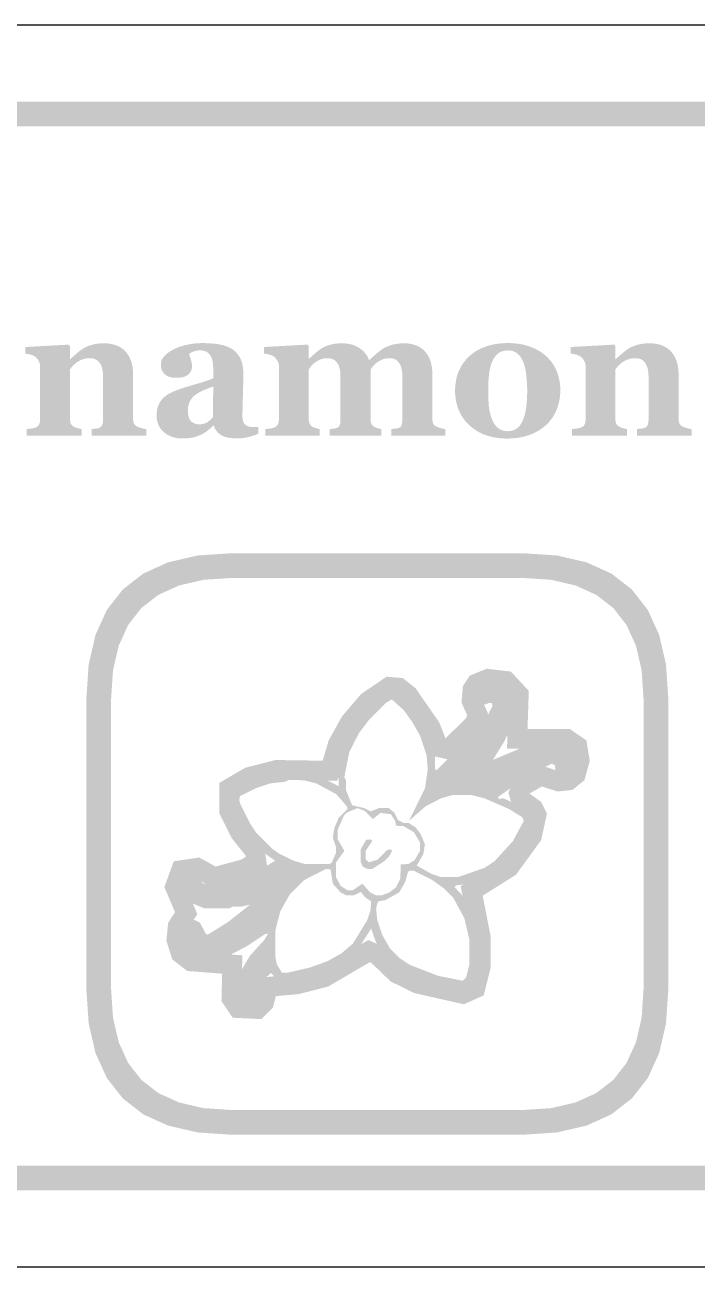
# Model space of a CAD drawing. Header units: millimetres. Extents: x 6 to 297, y 55 to 451.
# Drawn here: x 21.91 to 32.77, y 408.16 to 428.24 of the extents above; entities that cross this region are included whole.
import ezdxf

# ---------------------------------------------------------------- set-up
doc = ezdxf.new("R2010")
doc.units = ezdxf.units.MM
doc.layers.add('CUT', color=1, linetype='Continuous')
doc.layers.add('RASTER', color=7, linetype='Continuous')

msp = doc.modelspace()

# ---------------------------------------------------------------- hatches: boundary and pattern name
at = {"layer": 'RASTER'}
h = msp.add_hatch(color=7, dxfattribs=at)
h.paths.add_polyline_path([(7.2, 424.8), (7.234, 425.316), (7.337, 425.763), (7.509, 426.141), (7.75, 426.45), (8.059, 426.691), (8.438, 426.863), (8.884, 426.966), (9.4, 427), (66.6, 427), (67.116, 426.966), (67.563, 426.863), (67.941, 426.691), (68.25, 426.45), (68.491, 426.141), (68.663, 425.763), (68.766, 425.316), (68.8, 424.8), (68.8, 411.6), (68.766, 411.084), (68.663, 410.638), (68.491, 410.259), (68.25, 409.95), (67.941, 409.709), (67.563, 409.538), (67.116, 409.434), (66.6, 409.4), (9.4, 409.4), (8.884, 409.434), (8.438, 409.538), (8.059, 409.709), (7.75, 409.95), (7.509, 410.259), (7.337, 410.638), (7.234, 411.084), (7.2, 411.6)])
h.paths.add_polyline_path([(7.6, 424.8), (7.6, 411.6), (7.628, 411.178), (7.712, 410.813), (7.853, 410.503), (8.05, 410.25), (8.303, 410.053), (8.612, 409.912), (8.978, 409.828), (9.4, 409.8), (66.6, 409.8), (67.022, 409.828), (67.387, 409.912), (67.697, 410.053), (67.95, 410.25), (68.147, 410.503), (68.288, 410.813), (68.372, 411.178), (68.4, 411.6), (68.4, 424.8), (68.372, 425.222), (68.288, 425.588), (68.147, 425.897), (67.95, 426.15), (67.697, 426.347), (67.387, 426.488), (67.022, 426.572), (66.6, 426.6), (9.4, 426.6), (8.978, 426.572), (8.612, 426.488), (8.303, 426.347), (8.05, 426.15), (7.853, 425.897), (7.712, 425.588), (7.628, 425.222), (7.6, 424.8)], flags=0)
for points in [[(23.867, 421.6), (22.985, 421.6), (22.985, 421.707), (22.992, 421.708), (23, 421.708), (23.008, 421.709), (23.016, 421.71), (23.025, 421.711), (23.034, 421.712), (23.043, 421.713), (23.053, 421.714), (23.062, 421.715), (23.071, 421.717), (23.08, 421.718), (23.088, 421.72), (23.095, 421.722), (23.101, 421.724), (23.107, 421.726), (23.113, 421.729), (23.12, 421.733), (23.127, 421.738), (23.133, 421.743), (23.139, 421.749), (23.144, 421.755), (23.149, 421.761), (23.153, 421.768), (23.157, 421.776), (23.16, 421.784), (23.163, 421.793), (23.165, 421.803), (23.167, 421.814), (23.168, 421.826), (23.169, 421.838), (23.17, 421.852), (23.17, 421.867), (23.17, 422.552), (23.169, 422.588), (23.166, 422.622), (23.162, 422.654), (23.156, 422.683), (23.148, 422.71), (23.139, 422.735), (23.128, 422.757), (23.115, 422.777), (23.1, 422.795), (23.084, 422.81), (23.066, 422.823), (23.047, 422.834), (23.026, 422.842), (23.003, 422.848), (22.979, 422.851), (22.953, 422.852), (22.939, 422.852), (22.924, 422.851), (22.91, 422.85), (22.897, 422.848), (22.883, 422.846), (22.87, 422.843), (22.857, 422.839), (22.844, 422.835), (22.831, 422.83), (22.819, 422.825), (22.806, 422.819), (22.794, 422.813), (22.782, 422.807), (22.769, 422.799), (22.757, 422.792), (22.745, 422.784), (22.735, 422.776), (22.725, 422.769), (22.716, 422.761), (22.707, 422.754), (22.699, 422.746), (22.691, 422.739), (22.684, 422.731), (22.677, 422.724), (22.671, 422.716), (22.665, 422.709), (22.659, 422.701), (22.653, 422.695), (22.648, 422.688), (22.643, 422.682), (22.638, 422.675), (22.634, 422.669), (22.634, 421.883), (22.634, 421.87), (22.635, 421.858), (22.636, 421.847), (22.637, 421.836), (22.64, 421.825), (22.642, 421.815), (22.645, 421.806), (22.648, 421.797), (22.652, 421.789), (22.657, 421.781), (22.662, 421.774), (22.668, 421.767), (22.674, 421.761), (22.681, 421.755), (22.689, 421.75), (22.697, 421.745), (22.703, 421.742), (22.709, 421.739), (22.716, 421.736), (22.723, 421.733), (22.731, 421.73), (22.739, 421.727), (22.747, 421.724), (22.755, 421.722), (22.764, 421.719), (22.773, 421.717), (22.782, 421.715), (22.79, 421.713), (22.799, 421.711), (22.807, 421.709), (22.816, 421.708), (22.824, 421.707), (22.824, 421.6), (21.934, 421.6), (21.934, 421.707), (21.943, 421.708), (21.952, 421.709), (21.961, 421.709), (21.97, 421.71), (21.98, 421.711), (21.989, 421.713), (21.998, 421.714), (22.008, 421.715), (22.017, 421.716), (22.026, 421.718), (22.034, 421.719), (22.042, 421.721), (22.05, 421.723), (22.057, 421.725), (22.065, 421.727), (22.071, 421.729), (22.083, 421.733), (22.093, 421.738), (22.102, 421.743), (22.111, 421.749), (22.118, 421.756), (22.125, 421.763), (22.131, 421.771), (22.136, 421.779), (22.14, 421.787), (22.143, 421.797), (22.146, 421.807), (22.149, 421.818), (22.151, 421.829), (22.152, 421.841), (22.153, 421.853), (22.153, 421.867), (22.153, 422.719), (22.153, 422.73), (22.152, 422.742), (22.15, 422.753), (22.147, 422.764), (22.144, 422.775), (22.14, 422.786), (22.135, 422.797), (22.13, 422.808), (22.124, 422.819), (22.117, 422.829), (22.11, 422.839), (22.103, 422.848), (22.095, 422.857), (22.086, 422.865), (22.078, 422.873), (22.068, 422.88), (22.062, 422.885), (22.054, 422.889), (22.047, 422.893), (22.039, 422.896), (22.03, 422.9), (22.021, 422.903), (22.012, 422.907), (22.002, 422.91), (21.992, 422.912), (21.981, 422.915), (21.97, 422.917), (21.959, 422.919), (21.948, 422.921), (21.937, 422.923), (21.925, 422.924), (21.913, 422.926), (21.913, 423.033), (22.612, 423.071), (22.634, 423.049), (22.634, 422.836), (22.64, 422.836), (22.65, 422.846), (22.661, 422.856), (22.673, 422.866), (22.685, 422.877), (22.698, 422.888), (22.711, 422.899), (22.725, 422.912), (22.739, 422.924), (22.754, 422.937), (22.768, 422.949), (22.782, 422.96), (22.796, 422.971), (22.809, 422.981), (22.822, 422.99), (22.835, 422.999), (22.848, 423.008), (22.862, 423.016), (22.877, 423.025), (22.893, 423.033), (22.91, 423.04), (22.929, 423.048), (22.948, 423.055), (22.968, 423.061), (22.99, 423.068), (23.012, 423.074), (23.034, 423.079), (23.057, 423.083), (23.081, 423.086), (23.104, 423.089), (23.128, 423.091), (23.153, 423.092), (23.177, 423.093), (23.235, 423.091), (23.289, 423.084), (23.34, 423.074), (23.386, 423.059), (23.429, 423.04), (23.468, 423.016), (23.504, 422.989), (23.535, 422.957), (23.563, 422.922), (23.588, 422.884), (23.608, 422.843), (23.625, 422.8), (23.638, 422.753), (23.647, 422.704), (23.653, 422.652), (23.655, 422.598), (23.655, 421.88), (23.655, 421.867), (23.656, 421.854), (23.657, 421.842), (23.659, 421.831), (23.661, 421.821), (23.664, 421.811), (23.667, 421.802), (23.671, 421.793), (23.675, 421.786), (23.681, 421.778), (23.687, 421.771), (23.694, 421.764), (23.702, 421.758), (23.711, 421.752), (23.72, 421.747), (23.731, 421.742), (23.737, 421.74), (23.743, 421.737), (23.75, 421.734), (23.757, 421.732), (23.765, 421.729), (23.772, 421.727), (23.78, 421.724), (23.789, 421.722), (23.798, 421.719), (23.807, 421.717), (23.816, 421.715), (23.826, 421.713), (23.836, 421.711), (23.846, 421.709), (23.856, 421.708), (23.867, 421.707)], [(28.701, 421.6), (27.828, 421.6), (27.828, 421.707), (27.836, 421.708), (27.844, 421.709), (27.853, 421.71), (27.861, 421.711), (27.87, 421.712), (27.878, 421.713), (27.887, 421.714), (27.896, 421.714), (27.904, 421.715), (27.912, 421.716), (27.92, 421.718), (27.928, 421.719), (27.935, 421.721), (27.942, 421.724), (27.948, 421.726), (27.954, 421.729), (27.962, 421.733), (27.969, 421.737), (27.975, 421.743), (27.98, 421.748), (27.985, 421.755), (27.989, 421.762), (27.993, 421.77), (27.995, 421.778), (27.997, 421.787), (27.999, 421.796), (28, 421.807), (28.002, 421.817), (28.003, 421.829), (28.003, 421.841), (28.004, 421.853), (28.004, 421.867), (28.004, 422.551), (28.003, 422.587), (28.001, 422.621), (27.996, 422.653), (27.991, 422.683), (27.983, 422.71), (27.974, 422.735), (27.963, 422.757), (27.95, 422.777), (27.936, 422.795), (27.921, 422.81), (27.904, 422.823), (27.885, 422.834), (27.866, 422.842), (27.844, 422.848), (27.822, 422.851), (27.797, 422.852), (27.782, 422.852), (27.767, 422.851), (27.752, 422.85), (27.738, 422.847), (27.724, 422.845), (27.711, 422.841), (27.698, 422.837), (27.685, 422.833), (27.673, 422.828), (27.661, 422.822), (27.65, 422.816), (27.638, 422.811), (27.627, 422.804), (27.616, 422.798), (27.606, 422.791), (27.595, 422.784), (27.585, 422.776), (27.575, 422.768), (27.566, 422.761), (27.557, 422.753), (27.55, 422.745), (27.542, 422.737), (27.535, 422.73), (27.529, 422.722), (27.524, 422.715), (27.518, 422.707), (27.513, 422.7), (27.508, 422.694), (27.503, 422.687), (27.498, 422.681), (27.494, 422.675), (27.49, 422.669), (27.49, 421.883), (27.49, 421.87), (27.491, 421.858), (27.491, 421.846), (27.493, 421.835), (27.495, 421.825), (27.497, 421.815), (27.499, 421.806), (27.502, 421.797), (27.506, 421.789), (27.51, 421.781), (27.515, 421.774), (27.52, 421.768), (27.526, 421.761), (27.533, 421.755), (27.54, 421.75), (27.548, 421.745), (27.554, 421.742), (27.56, 421.739), (27.567, 421.736), (27.573, 421.733), (27.58, 421.73), (27.587, 421.727), (27.594, 421.724), (27.602, 421.722), (27.609, 421.719), (27.617, 421.717), (27.625, 421.715), (27.633, 421.713), (27.641, 421.711), (27.649, 421.709), (27.657, 421.708), (27.666, 421.707), (27.666, 421.6), (26.829, 421.6), (26.829, 421.707), (26.836, 421.708), (26.844, 421.708), (26.852, 421.709), (26.86, 421.71), (26.868, 421.711), (26.877, 421.712), (26.887, 421.713), (26.896, 421.714), (26.906, 421.715), (26.915, 421.717), (26.923, 421.718), (26.931, 421.72), (26.938, 421.722), (26.944, 421.724), (26.95, 421.726), (26.955, 421.729), (26.962, 421.733), (26.969, 421.738), (26.975, 421.743), (26.981, 421.749), (26.985, 421.755), (26.989, 421.761), (26.993, 421.768), (26.995, 421.776), (26.998, 421.784), (27, 421.793), (27.001, 421.803), (27.003, 421.814), (27.004, 421.826), (27.004, 421.838), (27.005, 421.852), (27.005, 421.867), (27.005, 422.551), (27.004, 422.587), (27.002, 422.621), (26.997, 422.653), (26.992, 422.683), (26.984, 422.71), (26.975, 422.735), (26.964, 422.757), (26.951, 422.777), (26.937, 422.795), (26.922, 422.81), (26.905, 422.823), (26.886, 422.834), (26.867, 422.842), (26.845, 422.848), (26.823, 422.851), (26.798, 422.852), (26.783, 422.852), (26.768, 422.851), (26.753, 422.85), (26.739, 422.847), (26.725, 422.845), (26.712, 422.841), (26.699, 422.837), (26.686, 422.833), (26.674, 422.828), (26.662, 422.822), (26.651, 422.816), (26.639, 422.811), (26.628, 422.804), (26.617, 422.798), (26.607, 422.791), (26.596, 422.784), (26.586, 422.776), (26.576, 422.768), (26.567, 422.761), (26.558, 422.753), (26.551, 422.745), (26.543, 422.737), (26.536, 422.73), (26.53, 422.722), (26.525, 422.715), (26.519, 422.707), (26.514, 422.7), (26.509, 422.694), (26.504, 422.687), (26.499, 422.681), (26.495, 422.675), (26.491, 422.669), (26.491, 421.883), (26.491, 421.87), (26.492, 421.858), (26.493, 421.847), (26.494, 421.836), (26.496, 421.825), (26.498, 421.816), (26.501, 421.806), (26.504, 421.798), (26.508, 421.79), (26.512, 421.782), (26.517, 421.775), (26.522, 421.768), (26.528, 421.761), (26.535, 421.755), (26.543, 421.75), (26.551, 421.745), (26.557, 421.742), (26.563, 421.739), (26.569, 421.736), (26.576, 421.733), (26.583, 421.73), (26.59, 421.727), (26.597, 421.724), (26.604, 421.722), (26.612, 421.719), (26.619, 421.717), (26.627, 421.715), (26.635, 421.713), (26.643, 421.711), (26.651, 421.709), (26.66, 421.708), (26.668, 421.707), (26.668, 421.6), (25.791, 421.6), (25.791, 421.707), (25.8, 421.708), (25.809, 421.708), (25.819, 421.709), (25.828, 421.71), (25.838, 421.711), (25.847, 421.712), (25.856, 421.713), (25.865, 421.714), (25.874, 421.715), (25.883, 421.717), (25.891, 421.718), (25.899, 421.72), (25.907, 421.722), (25.914, 421.724), (25.921, 421.726), (25.928, 421.729), (25.939, 421.734), (25.95, 421.739), (25.959, 421.744), (25.968, 421.75), (25.975, 421.757), (25.982, 421.764), (25.988, 421.771), (25.993, 421.779), (25.997, 421.788), (26, 421.797), (26.003, 421.807), (26.006, 421.818), (26.008, 421.829), (26.009, 421.841), (26.01, 421.853), (26.01, 421.867), (26.01, 422.719), (26.01, 422.731), (26.009, 422.742), (26.007, 422.754), (26.004, 422.765), (26.001, 422.777), (25.996, 422.788), (25.991, 422.799), (25.985, 422.811), (25.979, 422.822), (25.972, 422.832), (25.965, 422.841), (25.958, 422.85), (25.95, 422.859), (25.942, 422.867), (25.934, 422.874), (25.925, 422.88), (25.918, 422.885), (25.911, 422.889), (25.904, 422.893), (25.895, 422.896), (25.887, 422.9), (25.878, 422.903), (25.868, 422.907), (25.859, 422.91), (25.848, 422.912), (25.838, 422.915), (25.827, 422.917), (25.816, 422.919), (25.805, 422.921), (25.794, 422.923), (25.782, 422.924), (25.77, 422.926), (25.77, 423.033), (26.469, 423.071), (26.491, 423.049), (26.491, 422.842), (26.497, 422.842), (26.507, 422.852), (26.518, 422.861), (26.53, 422.872), (26.541, 422.882), (26.554, 422.893), (26.567, 422.905), (26.58, 422.917), (26.594, 422.929), (26.608, 422.942), (26.622, 422.953), (26.635, 422.964), (26.649, 422.975), (26.662, 422.985), (26.675, 422.994), (26.688, 423.003), (26.7, 423.011), (26.714, 423.019), (26.729, 423.027), (26.745, 423.035), (26.762, 423.043), (26.78, 423.05), (26.799, 423.057), (26.819, 423.063), (26.839, 423.069), (26.861, 423.075), (26.883, 423.079), (26.905, 423.084), (26.928, 423.087), (26.952, 423.089), (26.976, 423.091), (27, 423.092), (27.025, 423.093), (27.066, 423.092), (27.105, 423.088), (27.143, 423.082), (27.179, 423.075), (27.213, 423.064), (27.245, 423.052), (27.276, 423.037), (27.304, 423.02), (27.331, 423.001), (27.356, 422.981), (27.379, 422.959), (27.4, 422.936), (27.419, 422.911), (27.436, 422.885), (27.451, 422.857), (27.463, 422.828), (27.477, 422.828), (27.487, 422.838), (27.499, 422.848), (27.511, 422.859), (27.524, 422.871), (27.537, 422.882), (27.551, 422.895), (27.565, 422.907), (27.581, 422.921), (27.596, 422.934), (27.611, 422.946), (27.625, 422.958), (27.64, 422.969), (27.653, 422.979), (27.667, 422.989), (27.68, 422.998), (27.693, 423.006), (27.708, 423.015), (27.724, 423.024), (27.741, 423.032), (27.758, 423.04), (27.777, 423.047), (27.797, 423.055), (27.817, 423.061), (27.839, 423.068), (27.861, 423.074), (27.884, 423.079), (27.907, 423.083), (27.931, 423.086), (27.955, 423.089), (27.979, 423.091), (28.004, 423.092), (28.029, 423.093), (28.083, 423.091), (28.133, 423.085), (28.18, 423.074), (28.225, 423.06), (28.266, 423.042), (28.303, 423.019), (28.338, 422.993), (28.369, 422.962), (28.397, 422.928), (28.422, 422.89), (28.442, 422.849), (28.459, 422.804), (28.472, 422.756), (28.481, 422.705), (28.487, 422.65), (28.489, 422.592), (28.489, 421.88), (28.489, 421.867), (28.49, 421.854), (28.491, 421.842), (28.493, 421.831), (28.495, 421.82), (28.498, 421.81), (28.501, 421.801), (28.505, 421.793), (28.509, 421.785), (28.515, 421.777), (28.521, 421.77), (28.528, 421.764), (28.535, 421.757), (28.544, 421.752), (28.553, 421.747), (28.563, 421.742), (28.57, 421.74), (28.576, 421.737), (28.583, 421.734), (28.59, 421.732), (28.597, 421.729), (28.605, 421.727), (28.613, 421.724), (28.621, 421.722), (28.63, 421.719), (28.639, 421.717), (28.649, 421.715), (28.659, 421.713), (28.669, 421.711), (28.679, 421.709), (28.69, 421.708), (28.701, 421.707)], [(32.678, 421.6), (31.796, 421.6), (31.796, 421.707), (31.804, 421.708), (31.811, 421.708), (31.819, 421.709), (31.827, 421.71), (31.836, 421.711), (31.845, 421.712), (31.854, 421.713), (31.864, 421.714), (31.873, 421.715), (31.882, 421.717), (31.891, 421.718), (31.899, 421.72), (31.906, 421.722), (31.912, 421.724), (31.918, 421.726), (31.924, 421.729), (31.931, 421.733), (31.938, 421.738), (31.944, 421.743), (31.95, 421.749), (31.955, 421.755), (31.96, 421.761), (31.964, 421.768), (31.968, 421.776), (31.971, 421.784), (31.974, 421.793), (31.976, 421.803), (31.978, 421.814), (31.979, 421.826), (31.98, 421.838), (31.981, 421.852), (31.981, 421.867), (31.981, 422.552), (31.98, 422.588), (31.978, 422.622), (31.973, 422.654), (31.967, 422.683), (31.959, 422.71), (31.95, 422.735), (31.939, 422.757), (31.926, 422.777), (31.911, 422.795), (31.895, 422.81), (31.878, 422.823), (31.858, 422.834), (31.837, 422.842), (31.814, 422.848), (31.79, 422.851), (31.764, 422.852), (31.75, 422.852), (31.735, 422.851), (31.721, 422.85), (31.708, 422.848), (31.694, 422.846), (31.681, 422.843), (31.668, 422.839), (31.655, 422.835), (31.642, 422.83), (31.63, 422.825), (31.617, 422.819), (31.605, 422.813), (31.593, 422.807), (31.58, 422.799), (31.568, 422.792), (31.556, 422.784), (31.546, 422.776), (31.536, 422.769), (31.527, 422.761), (31.518, 422.754), (31.51, 422.746), (31.502, 422.739), (31.495, 422.731), (31.488, 422.724), (31.482, 422.716), (31.476, 422.709), (31.47, 422.701), (31.464, 422.695), (31.459, 422.688), (31.454, 422.682), (31.449, 422.675), (31.445, 422.669), (31.445, 421.883), (31.445, 421.87), (31.446, 421.858), (31.447, 421.847), (31.448, 421.836), (31.451, 421.825), (31.453, 421.815), (31.456, 421.806), (31.459, 421.797), (31.463, 421.789), (31.468, 421.781), (31.473, 421.774), (31.479, 421.767), (31.485, 421.761), (31.492, 421.755), (31.5, 421.75), (31.508, 421.745), (31.514, 421.742), (31.52, 421.739), (31.527, 421.736), (31.534, 421.733), (31.542, 421.73), (31.55, 421.727), (31.558, 421.724), (31.566, 421.722), (31.575, 421.719), (31.584, 421.717), (31.593, 421.715), (31.601, 421.713), (31.61, 421.711), (31.618, 421.709), (31.627, 421.708), (31.635, 421.707), (31.635, 421.6), (30.745, 421.6), (30.745, 421.707), (30.754, 421.708), (30.763, 421.709), (30.772, 421.709), (30.781, 421.71), (30.791, 421.711), (30.8, 421.713), (30.809, 421.714), (30.819, 421.715), (30.828, 421.716), (30.837, 421.718), (30.845, 421.719), (30.853, 421.721), (30.861, 421.723), (30.868, 421.725), (30.876, 421.727), (30.882, 421.729), (30.894, 421.733), (30.904, 421.738), (30.913, 421.743), (30.922, 421.749), (30.929, 421.756), (30.936, 421.763), (30.942, 421.771), (30.947, 421.779), (30.951, 421.787), (30.954, 421.797), (30.957, 421.807), (30.96, 421.818), (30.962, 421.829), (30.963, 421.841), (30.964, 421.853), (30.964, 421.867), (30.964, 422.719), (30.964, 422.73), (30.963, 422.742), (30.961, 422.753), (30.958, 422.764), (30.955, 422.775), (30.951, 422.786), (30.946, 422.797), (30.941, 422.808), (30.935, 422.819), (30.928, 422.829), (30.921, 422.839), (30.914, 422.848), (30.906, 422.857), (30.898, 422.865), (30.889, 422.873), (30.879, 422.88), (30.873, 422.885), (30.865, 422.889), (30.858, 422.893), (30.85, 422.896), (30.841, 422.9), (30.832, 422.903), (30.823, 422.907), (30.813, 422.91), (30.803, 422.912), (30.792, 422.915), (30.781, 422.917), (30.77, 422.919), (30.759, 422.921), (30.748, 422.923), (30.736, 422.924), (30.724, 422.926), (30.724, 423.033), (31.423, 423.071), (31.445, 423.049), (31.445, 422.836), (31.451, 422.836), (31.461, 422.846), (31.472, 422.856), (31.484, 422.866), (31.496, 422.877), (31.509, 422.888), (31.522, 422.899), (31.536, 422.912), (31.55, 422.924), (31.565, 422.937), (31.579, 422.949), (31.593, 422.96), (31.607, 422.971), (31.62, 422.981), (31.633, 422.99), (31.646, 422.999), (31.659, 423.008), (31.673, 423.016), (31.688, 423.025), (31.704, 423.033), (31.721, 423.04), (31.74, 423.048), (31.759, 423.055), (31.779, 423.061), (31.801, 423.068), (31.823, 423.074), (31.845, 423.079), (31.868, 423.083), (31.892, 423.086), (31.915, 423.089), (31.939, 423.091), (31.964, 423.092), (31.988, 423.093), (32.046, 423.091), (32.1, 423.084), (32.151, 423.074), (32.197, 423.059), (32.24, 423.04), (32.279, 423.016), (32.315, 422.989), (32.346, 422.957), (32.374, 422.922), (32.399, 422.884), (32.419, 422.843), (32.436, 422.8), (32.449, 422.753), (32.458, 422.704), (32.464, 422.652), (32.466, 422.598), (32.466, 421.88), (32.466, 421.867), (32.467, 421.854), (32.468, 421.842), (32.47, 421.831), (32.472, 421.821), (32.475, 421.811), (32.478, 421.802), (32.482, 421.793), (32.486, 421.786), (32.492, 421.778), (32.498, 421.771), (32.505, 421.764), (32.513, 421.758), (32.522, 421.752), (32.531, 421.747), (32.542, 421.742), (32.548, 421.74), (32.554, 421.737), (32.561, 421.734), (32.568, 421.732), (32.576, 421.729), (32.583, 421.727), (32.591, 421.724), (32.6, 421.722), (32.609, 421.719), (32.618, 421.717), (32.627, 421.715), (32.637, 421.713), (32.647, 421.711), (32.657, 421.709), (32.667, 421.708), (32.678, 421.707)]]:
    msp.add_hatch(color=7, dxfattribs=at).paths.add_polyline_path(points)
h = msp.add_hatch(color=7, dxfattribs=at)
h.paths.add_polyline_path([(25.678, 421.631), (25.661, 421.624), (25.644, 421.617), (25.626, 421.611), (25.607, 421.604), (25.588, 421.598), (25.568, 421.591), (25.547, 421.585), (25.525, 421.579), (25.503, 421.574), (25.481, 421.569), (25.458, 421.565), (25.435, 421.562), (25.412, 421.559), (25.388, 421.558), (25.364, 421.556), (25.339, 421.556), (25.296, 421.557), (25.255, 421.559), (25.218, 421.564), (25.183, 421.569), (25.151, 421.577), (25.123, 421.586), (25.097, 421.597), (25.074, 421.61), (25.054, 421.624), (25.035, 421.639), (25.018, 421.656), (25.003, 421.675), (24.989, 421.694), (24.977, 421.716), (24.967, 421.738), (24.958, 421.763), (24.95, 421.763), (24.937, 421.75), (24.925, 421.739), (24.913, 421.727), (24.901, 421.716), (24.889, 421.706), (24.877, 421.696), (24.865, 421.687), (24.854, 421.678), (24.842, 421.669), (24.83, 421.661), (24.818, 421.653), (24.806, 421.645), (24.794, 421.638), (24.781, 421.631), (24.768, 421.624), (24.755, 421.618), (24.738, 421.61), (24.721, 421.603), (24.704, 421.596), (24.687, 421.59), (24.671, 421.584), (24.654, 421.579), (24.638, 421.574), (24.622, 421.57), (24.606, 421.566), (24.587, 421.563), (24.567, 421.561), (24.546, 421.558), (24.523, 421.557), (24.498, 421.556), (24.472, 421.555), (24.444, 421.555), (24.403, 421.556), (24.362, 421.561), (24.324, 421.569), (24.287, 421.58), (24.251, 421.594), (24.217, 421.611), (24.185, 421.631), (24.154, 421.655), (24.126, 421.681), (24.102, 421.709), (24.081, 421.739), (24.064, 421.772), (24.051, 421.806), (24.042, 421.842), (24.036, 421.88), (24.034, 421.921), (24.035, 421.944), (24.036, 421.967), (24.038, 421.988), (24.041, 422.009), (24.044, 422.029), (24.049, 422.048), (24.054, 422.066), (24.061, 422.083), (24.067, 422.099), (24.075, 422.115), (24.083, 422.13), (24.092, 422.145), (24.102, 422.16), (24.112, 422.174), (24.124, 422.188), (24.135, 422.201), (24.146, 422.212), (24.158, 422.223), (24.17, 422.233), (24.183, 422.243), (24.196, 422.253), (24.209, 422.262), (24.223, 422.27), (24.237, 422.278), (24.252, 422.286), (24.267, 422.293), (24.282, 422.301), (24.298, 422.308), (24.314, 422.315), (24.33, 422.322), (24.347, 422.329), (24.364, 422.335), (24.398, 422.347), (24.433, 422.36), (24.47, 422.372), (24.509, 422.385), (24.549, 422.397), (24.591, 422.41), (24.635, 422.423), (24.68, 422.436), (24.725, 422.449), (24.766, 422.461), (24.805, 422.473), (24.84, 422.485), (24.872, 422.496), (24.901, 422.508), (24.927, 422.518), (24.95, 422.529), (24.95, 422.669), (24.95, 422.679), (24.949, 422.689), (24.949, 422.7), (24.948, 422.712), (24.947, 422.724), (24.946, 422.737), (24.945, 422.751), (24.944, 422.766), (24.942, 422.781), (24.94, 422.795), (24.938, 422.808), (24.935, 422.821), (24.931, 422.834), (24.928, 422.845), (24.924, 422.857), (24.919, 422.867), (24.913, 422.879), (24.907, 422.89), (24.9, 422.9), (24.893, 422.91), (24.884, 422.92), (24.875, 422.929), (24.865, 422.938), (24.854, 422.946), (24.843, 422.954), (24.831, 422.96), (24.818, 422.966), (24.804, 422.97), (24.789, 422.974), (24.773, 422.976), (24.756, 422.978), (24.739, 422.978), (24.723, 422.978), (24.708, 422.977), (24.693, 422.976), (24.68, 422.974), (24.667, 422.971), (24.654, 422.968), (24.642, 422.964), (24.631, 422.96), (24.621, 422.956), (24.611, 422.951), (24.601, 422.946), (24.592, 422.942), (24.584, 422.937), (24.576, 422.932), (24.568, 422.928), (24.562, 422.923), (24.563, 422.915), (24.565, 422.906), (24.567, 422.896), (24.57, 422.886), (24.573, 422.874), (24.577, 422.862), (24.582, 422.848), (24.586, 422.833), (24.591, 422.818), (24.595, 422.804), (24.599, 422.789), (24.602, 422.774), (24.604, 422.76), (24.606, 422.746), (24.607, 422.732), (24.607, 422.718), (24.607, 422.711), (24.606, 422.704), (24.605, 422.697), (24.604, 422.69), (24.602, 422.682), (24.6, 422.673), (24.597, 422.665), (24.594, 422.655), (24.59, 422.646), (24.586, 422.638), (24.582, 422.63), (24.578, 422.622), (24.573, 422.615), (24.567, 422.608), (24.562, 422.602), (24.556, 422.596), (24.547, 422.589), (24.538, 422.582), (24.529, 422.576), (24.52, 422.57), (24.51, 422.565), (24.501, 422.56), (24.491, 422.555), (24.48, 422.551), (24.469, 422.547), (24.457, 422.544), (24.443, 422.541), (24.427, 422.539), (24.411, 422.537), (24.392, 422.536), (24.373, 422.535), (24.352, 422.535), (24.322, 422.535), (24.294, 422.538), (24.268, 422.543), (24.244, 422.549), (24.222, 422.558), (24.201, 422.568), (24.183, 422.58), (24.166, 422.594), (24.151, 422.609), (24.138, 422.626), (24.128, 422.643), (24.119, 422.662), (24.112, 422.682), (24.107, 422.703), (24.104, 422.725), (24.103, 422.748), (24.104, 422.769), (24.107, 422.788), (24.112, 422.808), (24.119, 422.826), (24.128, 422.844), (24.14, 422.862), (24.153, 422.879), (24.168, 422.896), (24.185, 422.912), (24.203, 422.927), (24.221, 422.941), (24.241, 422.955), (24.261, 422.968), (24.282, 422.981), (24.304, 422.992), (24.327, 423.003), (24.351, 423.014), (24.375, 423.024), (24.4, 423.033), (24.426, 423.042), (24.453, 423.051), (24.481, 423.058), (24.51, 423.065), (24.54, 423.071), (24.569, 423.077), (24.599, 423.082), (24.627, 423.086), (24.655, 423.09), (24.683, 423.092), (24.71, 423.094), (24.736, 423.095), (24.762, 423.096), (24.797, 423.095), (24.832, 423.095), (24.865, 423.093), (24.898, 423.091), (24.931, 423.089), (24.962, 423.086), (24.993, 423.083), (25.023, 423.079), (25.052, 423.074), (25.081, 423.068), (25.109, 423.061), (25.136, 423.053), (25.162, 423.044), (25.188, 423.033), (25.213, 423.022), (25.237, 423.009), (25.259, 422.996), (25.28, 422.981), (25.3, 422.964), (25.318, 422.946), (25.336, 422.927), (25.352, 422.906), (25.367, 422.884), (25.381, 422.86), (25.394, 422.835), (25.404, 422.808), (25.414, 422.779), (25.421, 422.748), (25.427, 422.716), (25.431, 422.681), (25.434, 422.645), (25.435, 422.606), (25.434, 422.564), (25.434, 422.52), (25.434, 422.474), (25.433, 422.425), (25.432, 422.375), (25.431, 422.323), (25.43, 422.27), (25.428, 422.214), (25.426, 422.159), (25.425, 422.11), (25.424, 422.065), (25.423, 422.026), (25.422, 421.991), (25.422, 421.961), (25.421, 421.935), (25.421, 421.915), (25.422, 421.899), (25.423, 421.884), (25.424, 421.869), (25.426, 421.856), (25.429, 421.843), (25.433, 421.832), (25.437, 421.821), (25.441, 421.811), (25.446, 421.802), (25.452, 421.793), (25.459, 421.785), (25.466, 421.778), (25.474, 421.771), (25.483, 421.765), (25.492, 421.759), (25.502, 421.754), (25.509, 421.751), (25.516, 421.749), (25.525, 421.746), (25.534, 421.744), (25.544, 421.743), (25.555, 421.742), (25.567, 421.741), (25.58, 421.74), (25.594, 421.739), (25.606, 421.739), (25.619, 421.739), (25.631, 421.738), (25.643, 421.738), (25.655, 421.738), (25.667, 421.738), (25.678, 421.738)])
h.paths.add_polyline_path([(24.95, 422.394), (24.929, 422.387), (24.909, 422.38), (24.888, 422.372), (24.868, 422.364), (24.848, 422.356), (24.827, 422.348), (24.807, 422.339), (24.787, 422.33), (24.767, 422.321), (24.749, 422.312), (24.731, 422.303), (24.714, 422.293), (24.698, 422.284), (24.683, 422.274), (24.669, 422.265), (24.655, 422.255), (24.642, 422.244), (24.63, 422.233), (24.618, 422.221), (24.607, 422.208), (24.597, 422.195), (24.587, 422.18), (24.578, 422.166), (24.57, 422.15), (24.563, 422.134), (24.557, 422.117), (24.552, 422.099), (24.547, 422.081), (24.544, 422.062), (24.541, 422.042), (24.54, 422.021), (24.54, 422), (24.54, 421.972), (24.543, 421.947), (24.547, 421.923), (24.553, 421.901), (24.56, 421.882), (24.569, 421.864), (24.579, 421.848), (24.592, 421.834), (24.605, 421.822), (24.619, 421.812), (24.634, 421.803), (24.65, 421.796), (24.666, 421.79), (24.683, 421.786), (24.701, 421.784), (24.72, 421.783), (24.739, 421.784), (24.758, 421.785), (24.776, 421.788), (24.793, 421.791), (24.809, 421.796), (24.825, 421.802), (24.839, 421.808), (24.852, 421.816), (24.865, 421.825), (24.878, 421.834), (24.89, 421.843), (24.901, 421.853), (24.912, 421.863), (24.923, 421.874), (24.934, 421.886), (24.944, 421.897)], flags=0)
h = msp.add_hatch(color=7, dxfattribs=at)
h.paths.add_polyline_path([(30.333, 422.88), (30.359, 422.854), (30.384, 422.827), (30.407, 422.799), (30.429, 422.769), (30.448, 422.738), (30.467, 422.706), (30.483, 422.673), (30.499, 422.639), (30.512, 422.603), (30.524, 422.567), (30.533, 422.53), (30.541, 422.492), (30.548, 422.454), (30.552, 422.414), (30.555, 422.375), (30.556, 422.334), (30.555, 422.294), (30.552, 422.254), (30.548, 422.215), (30.542, 422.176), (30.534, 422.138), (30.524, 422.1), (30.512, 422.063), (30.499, 422.027), (30.484, 421.992), (30.468, 421.957), (30.45, 421.925), (30.43, 421.893), (30.408, 421.863), (30.385, 421.834), (30.361, 421.806), (30.334, 421.78), (30.305, 421.754), (30.274, 421.728), (30.241, 421.705), (30.208, 421.683), (30.172, 421.663), (30.136, 421.644), (30.098, 421.627), (30.058, 421.612), (30.018, 421.598), (29.975, 421.586), (29.932, 421.576), (29.886, 421.568), (29.84, 421.561), (29.792, 421.557), (29.742, 421.554), (29.691, 421.553), (29.647, 421.554), (29.604, 421.556), (29.561, 421.56), (29.52, 421.566), (29.479, 421.573), (29.439, 421.582), (29.401, 421.592), (29.363, 421.604), (29.326, 421.618), (29.29, 421.633), (29.255, 421.65), (29.221, 421.668), (29.188, 421.689), (29.157, 421.71), (29.126, 421.733), (29.097, 421.758), (29.07, 421.783), (29.044, 421.81), (29.02, 421.838), (28.997, 421.868), (28.976, 421.899), (28.956, 421.931), (28.938, 421.965), (28.921, 422.001), (28.906, 422.037), (28.893, 422.075), (28.882, 422.114), (28.873, 422.154), (28.866, 422.194), (28.86, 422.236), (28.857, 422.279), (28.856, 422.324), (28.857, 422.367), (28.86, 422.409), (28.864, 422.45), (28.871, 422.49), (28.878, 422.528), (28.888, 422.565), (28.9, 422.602), (28.913, 422.636), (28.928, 422.67), (28.945, 422.703), (28.963, 422.735), (28.983, 422.766), (29.005, 422.796), (29.029, 422.825), (29.055, 422.853), (29.082, 422.88), (29.11, 422.905), (29.139, 422.929), (29.17, 422.951), (29.203, 422.971), (29.237, 422.99), (29.273, 423.008), (29.31, 423.024), (29.349, 423.039), (29.39, 423.052), (29.431, 423.064), (29.474, 423.074), (29.518, 423.082), (29.563, 423.088), (29.609, 423.092), (29.656, 423.095), (29.705, 423.096), (29.755, 423.095), (29.804, 423.092), (29.851, 423.088), (29.897, 423.082), (29.942, 423.074), (29.985, 423.064), (30.026, 423.052), (30.066, 423.039), (30.104, 423.024), (30.141, 423.008), (30.176, 422.99), (30.211, 422.971), (30.243, 422.951), (30.275, 422.929), (30.304, 422.905), (30.333, 422.88)])
h.paths.add_polyline_path([(29.958, 421.865), (29.966, 421.886), (29.973, 421.908), (29.98, 421.932), (29.986, 421.956), (29.992, 421.981), (29.997, 422.008), (30.002, 422.036), (30.006, 422.064), (30.009, 422.094), (30.012, 422.125), (30.015, 422.158), (30.017, 422.191), (30.019, 422.226), (30.02, 422.262), (30.021, 422.299), (30.021, 422.337), (30.021, 422.363), (30.02, 422.39), (30.019, 422.418), (30.017, 422.447), (30.015, 422.476), (30.013, 422.507), (30.01, 422.539), (30.006, 422.571), (30.002, 422.603), (29.998, 422.634), (29.993, 422.662), (29.988, 422.689), (29.982, 422.714), (29.976, 422.738), (29.969, 422.759), (29.962, 422.779), (29.953, 422.802), (29.943, 422.823), (29.932, 422.843), (29.92, 422.862), (29.908, 422.879), (29.894, 422.895), (29.88, 422.91), (29.865, 422.924), (29.849, 422.937), (29.832, 422.947), (29.814, 422.956), (29.794, 422.964), (29.774, 422.97), (29.753, 422.974), (29.731, 422.976), (29.708, 422.977), (29.682, 422.976), (29.658, 422.973), (29.635, 422.969), (29.614, 422.963), (29.594, 422.955), (29.575, 422.945), (29.557, 422.933), (29.541, 422.92), (29.526, 422.905), (29.512, 422.889), (29.499, 422.872), (29.486, 422.854), (29.475, 422.835), (29.464, 422.815), (29.454, 422.794), (29.445, 422.772), (29.438, 422.751), (29.431, 422.728), (29.425, 422.705), (29.419, 422.681), (29.414, 422.656), (29.41, 422.631), (29.406, 422.604), (29.403, 422.576), (29.4, 422.548), (29.398, 422.52), (29.396, 422.491), (29.394, 422.462), (29.393, 422.433), (29.392, 422.403), (29.391, 422.373), (29.391, 422.343), (29.391, 422.304), (29.392, 422.266), (29.393, 422.231), (29.394, 422.197), (29.395, 422.165), (29.397, 422.134), (29.399, 422.105), (29.401, 422.078), (29.404, 422.052), (29.408, 422.026), (29.413, 422), (29.419, 421.973), (29.426, 421.947), (29.433, 421.921), (29.442, 421.894), (29.451, 421.868), (29.46, 421.846), (29.47, 421.825), (29.481, 421.805), (29.492, 421.787), (29.505, 421.769), (29.518, 421.753), (29.533, 421.738), (29.548, 421.725), (29.564, 421.712), (29.581, 421.701), (29.6, 421.692), (29.619, 421.685), (29.64, 421.679), (29.661, 421.675), (29.684, 421.673), (29.708, 421.672), (29.729, 421.673), (29.75, 421.675), (29.77, 421.679), (29.789, 421.684), (29.808, 421.691), (29.825, 421.699), (29.842, 421.709), (29.858, 421.721), (29.874, 421.734), (29.888, 421.748), (29.902, 421.764), (29.915, 421.781), (29.927, 421.8), (29.938, 421.82), (29.948, 421.842), (29.958, 421.865)], flags=0)
h = msp.add_hatch(color=7, dxfattribs=at)
h.paths.add_polyline_path([(22.9, 417.35), (22.937, 417.901), (23.047, 418.378), (23.23, 418.782), (23.488, 419.113), (23.818, 419.37), (24.222, 419.553), (24.699, 419.663), (25.25, 419.7), (29.95, 419.7), (30.501, 419.663), (30.978, 419.553), (31.382, 419.37), (31.713, 419.112), (31.97, 418.782), (32.153, 418.378), (32.263, 417.901), (32.3, 417.35), (32.3, 412.65), (32.263, 412.099), (32.153, 411.622), (31.97, 411.218), (31.713, 410.888), (31.382, 410.63), (30.978, 410.447), (30.501, 410.337), (29.95, 410.3), (25.25, 410.3), (24.699, 410.337), (24.222, 410.447), (23.818, 410.63), (23.488, 410.888), (23.23, 411.218), (23.047, 411.622), (22.937, 412.099), (22.9, 412.65)])
h.paths.add_polyline_path([(23.3, 417.35), (23.3, 412.65), (23.33, 412.193), (23.422, 411.797), (23.574, 411.462), (23.788, 411.188), (24.062, 410.974), (24.397, 410.822), (24.793, 410.73), (25.25, 410.7), (29.95, 410.7), (30.407, 410.73), (30.803, 410.822), (31.138, 410.974), (31.413, 411.188), (31.626, 411.462), (31.778, 411.797), (31.87, 412.193), (31.9, 412.65), (31.9, 417.35), (31.87, 417.807), (31.778, 418.203), (31.626, 418.538), (31.413, 418.813), (31.138, 419.026), (30.803, 419.178), (30.407, 419.27), (29.95, 419.3), (25.25, 419.3), (24.793, 419.27), (24.397, 419.178), (24.062, 419.026), (23.788, 418.813), (23.574, 418.538), (23.422, 418.203), (23.33, 417.807), (23.3, 417.35)], flags=0)
h = msp.add_hatch(color=7, dxfattribs=at)
h.paths.add_polyline_path([(29.368, 417.833), (29.757, 417.787), (30.047, 417.475), (30.026, 416.859), (30.708, 416.859), (30.978, 416.673), (31.032, 416.342), (30.945, 416.031), (30.751, 415.873), (30.511, 415.848), (30.257, 415.93), (30.061, 415.817), (30.057, 415.807), (30.054, 415.817), (30.244, 415.682), (30.34, 415.49), (30.246, 415.061), (29.839, 414.502), (29.302, 414.164), (29.433, 413.496), (29.433, 413.009), (29.319, 412.553), (28.997, 412.409), (28.19, 412.592), (27.814, 412.779), (27.506, 413.076), (27.477, 413.089), (26.807, 412.696), (26.328, 412.573), (25.962, 412.541), (25.913, 412.356), (25.726, 412.169), (25.261, 412.192), (25.082, 412.461), (25.093, 412.904), (24.53, 412.947), (24.287, 413.135), (24.193, 413.437), (24.221, 413.726), (24.332, 413.897), (24.16, 414.303), (24.312, 414.72), (24.723, 414.782), (24.988, 414.635), (25.404, 414.748), (25.475, 414.793), (25.471, 414.815), (25.252, 415.089), (25.049, 415.492), (25.049, 415.989), (25.466, 416.232), (25.953, 416.357), (26.717, 416.346), (26.815, 416.677), (27.031, 417.065), (27.337, 417.423), (27.75, 417.704), (28.011, 417.681), (28.216, 417.52), (28.599, 416.967), (28.703, 416.704), (28.699, 416.705), (29.036, 417.037), (29.05, 417.084), (28.959, 417.289), (28.982, 417.552), (29.095, 417.722)])
h.paths.add_polyline_path([(29.412, 417.506), (29.307, 417.463), (29.293, 417.442), (29.285, 417.343), (29.39, 417.107), (29.319, 416.867), (28.8, 416.354), (28.467, 416.429), (28.315, 416.815), (27.98, 417.298), (27.888, 417.371), (27.836, 417.375), (27.552, 417.183), (27.295, 416.881), (27.112, 416.552), (26.955, 416.022), (25.991, 416.037), (25.589, 415.933), (25.369, 415.805), (25.369, 415.568), (25.522, 415.263), (25.776, 414.947), (25.82, 414.635), (25.535, 414.451), (24.946, 414.293), (24.663, 414.449), (24.548, 414.432), (24.504, 414.311), (24.693, 413.866), (24.532, 413.618), (24.518, 413.47), (24.563, 413.326), (24.65, 413.259), (25.42, 413.201), (25.405, 412.554), (25.438, 412.504), (25.601, 412.496), (25.626, 412.521), (25.71, 412.841), (26.274, 412.889), (26.684, 412.995), (27.454, 413.447), (27.686, 413.347), (28, 413.044), (28.298, 412.896), (28.964, 412.745), (29.046, 412.781), (29.113, 413.048), (29.113, 413.465), (28.946, 414.318), (29.616, 414.74), (29.948, 415.195), (30.003, 415.448), (29.993, 415.468), (29.779, 415.62), (29.717, 415.827), (29.809, 416.04), (30.219, 416.278), (30.545, 416.173), (30.623, 416.181), (30.664, 416.214), (30.704, 416.36), (30.684, 416.487), (30.608, 416.539), (29.695, 416.539), (29.722, 417.354), (29.603, 417.483), (29.412, 417.506)], flags=0)
h = msp.add_hatch(color=7, dxfattribs=at)
h.paths.add_polyline_path([(29.414, 417.593), (29.566, 417.601), (29.653, 417.555), (29.76, 417.476), (29.831, 417.335), (29.831, 417.095), (29.805, 416.989), (29.653, 416.662), (29.467, 416.359), (30.017, 416.59), (30.363, 416.67), (30.576, 416.644), (30.716, 416.572), (30.77, 416.519), (30.815, 416.404), (30.754, 416.2), (30.663, 416.104), (30.629, 416.085), (30.488, 416.104), (30.469, 416.271), (30.416, 416.298), (30.063, 416.12), (29.547, 415.758), (29.573, 415.721), (29.619, 415.74), (29.698, 415.713), (29.946, 415.588), (30.079, 415.482), (30.097, 415.368), (30.044, 415.235), (29.946, 415.041), (29.813, 414.855), (29.547, 414.589), (29.3, 414.437), (29.087, 414.358), (28.874, 414.331), (28.848, 414.304), (28.962, 414.18), (29.087, 413.932), (29.193, 413.507), (29.193, 413.002), (29.095, 412.702), (29.007, 412.656), (28.795, 412.683), (28.236, 412.842), (27.989, 412.967), (27.67, 413.26), (27.572, 413.427), (27.5, 413.632), (27.261, 413.26), (26.995, 413.074), (26.695, 412.922), (26.163, 412.789), (26.004, 412.789), (25.879, 412.914), (25.756, 412.797), (25.685, 412.683), (25.711, 412.577), (25.693, 412.462), (25.552, 412.364), (25.411, 412.409), (25.313, 412.55), (25.313, 412.736), (25.366, 412.896), (25.544, 413.196), (25.772, 413.446), (25.836, 413.552), (25.783, 413.542), (25.48, 413.34), (25.233, 413.215), (24.967, 413.135), (24.728, 413.135), (24.56, 413.207), (24.454, 413.34), (24.409, 413.48), (24.454, 413.648), (24.497, 413.712), (24.568, 413.746), (24.648, 413.773), (24.736, 413.728), (24.826, 413.552), (24.861, 413.534), (25.188, 413.738), (25.544, 414.02), (25.392, 413.985), (25.259, 413.985), (25.206, 413.959), (24.808, 413.959), (24.507, 414.084), (24.409, 414.251), (24.409, 414.384), (24.454, 414.472), (24.534, 414.552), (24.621, 414.57), (24.709, 414.525), (24.773, 414.376), (24.808, 414.358), (24.94, 414.358), (25.339, 414.464), (25.818, 414.65), (25.95, 414.73), (25.81, 414.828), (25.597, 415.041), (25.464, 415.227), (25.366, 415.394), (25.259, 415.66), (25.278, 415.828), (25.411, 415.934), (25.578, 416.006), (25.818, 416.085), (26.083, 416.139), (26.456, 416.139), (26.721, 416.059), (26.979, 415.934), (26.961, 416.298), (27.04, 416.564), (27.165, 416.811), (27.272, 416.971), (27.564, 417.29), (27.838, 417.468), (27.952, 417.422), (28.058, 417.316), (28.324, 416.944), (28.502, 416.537), (28.529, 416.431), (28.529, 416.218), (28.555, 416.192), (29.175, 416.795), (29.387, 417.088), (29.459, 417.228), (29.451, 417.274), (29.406, 417.282), (29.353, 417.255), (29.239, 417.274), (29.193, 417.335), (29.193, 417.414), (29.265, 417.529)])
h.paths.add_polyline_path([(27.838, 417.335), (27.75, 417.29), (27.458, 416.997), (27.298, 416.784), (27.147, 416.484), (27.067, 416.085), (27.093, 416.032), (27.093, 415.873), (27.192, 415.626), (27.386, 415.58), (27.492, 415.527), (27.625, 415.58), (27.785, 415.58), (27.872, 415.509), (27.936, 415.386), (28.024, 415.341), (28.104, 415.341), (28.218, 415.269), (28.298, 415.163), (28.369, 414.996), (28.343, 414.836), (28.236, 414.65), (28.476, 414.517), (28.635, 414.464), (28.901, 414.464), (29.334, 414.615), (29.494, 414.722), (29.786, 415.041), (29.964, 415.368), (29.946, 415.429), (29.733, 415.562), (29.326, 415.74), (29.114, 415.793), (28.821, 415.793), (28.635, 415.74), (28.388, 415.615), (28.112, 415.376), (28.369, 415.899), (28.415, 416.2), (28.396, 416.431), (28.29, 416.75), (28.165, 416.971), (28.032, 417.157)], flags=0)
h.paths.add_polyline_path([(26.163, 416.032), (26.11, 416.006), (25.871, 415.979), (25.632, 415.899), (25.384, 415.774), (25.366, 415.713), (25.392, 415.634), (25.544, 415.333), (25.65, 415.174), (25.889, 414.934), (25.996, 414.855), (26.243, 414.73), (26.429, 414.677), (26.828, 414.677), (26.862, 414.695), (26.934, 414.863), (26.934, 414.942), (26.881, 415.102), (26.907, 415.261), (26.979, 415.429), (27.101, 415.546), (27.12, 415.58), (27.101, 415.615), (26.942, 415.801), (26.615, 415.979), (26.402, 416.032)], flags=0)
h.paths.add_polyline_path([(27.28, 415.58), (27.112, 415.509), (27.059, 415.455), (26.961, 415.235), (26.961, 415.075), (27.067, 414.889), (26.934, 414.703), (26.934, 414.464), (27.006, 414.323), (27.12, 414.251), (27.2, 414.251), (27.359, 414.358), (27.484, 414.217), (27.572, 414.172), (27.678, 414.172), (27.793, 414.217), (27.899, 414.296), (27.971, 414.437), (27.979, 414.669), (28.104, 414.677), (28.202, 414.738), (28.29, 414.889), (28.29, 415.022), (28.191, 415.19), (28.024, 415.288), (27.899, 415.296), (27.891, 415.368), (27.819, 415.482), (27.652, 415.501), (27.527, 415.402), (27.394, 415.535)], flags=0)
h.paths.add_polyline_path([(27.42, 415.067), (27.492, 415.075), (27.519, 415.049), (27.412, 414.889), (27.412, 414.756), (27.466, 414.703), (27.606, 414.748), (27.75, 414.897), (27.811, 414.916), (27.838, 414.889), (27.793, 414.802), (27.713, 414.722), (27.519, 414.597), (27.439, 414.597), (27.367, 414.631), (27.333, 414.703), (27.333, 414.916)], flags=0)
h.paths.add_polyline_path([(26.775, 414.597), (26.421, 414.419), (26.182, 414.18), (26.03, 413.906), (25.95, 413.587), (25.95, 413.188), (25.977, 413.055), (26.057, 412.922), (26.163, 412.922), (26.509, 413.002), (26.801, 413.108), (27.022, 413.233), (27.208, 413.393), (27.439, 413.773), (27.492, 413.932), (27.5, 414.073), (27.404, 414.137), (27.333, 414.225), (27.226, 414.172), (27.093, 414.172), (27.006, 414.217), (26.881, 414.358), (26.846, 414.589)], flags=0)
h.paths.add_polyline_path([(28.13, 414.57), (28.096, 414.552), (28.05, 414.384), (27.952, 414.217), (27.731, 414.092), (27.617, 414.073), (27.599, 414.039), (27.58, 413.951), (27.599, 413.773), (27.678, 413.534), (27.803, 413.313), (27.963, 413.153), (28.122, 413.047), (28.582, 412.869), (28.981, 412.789), (29.034, 412.842), (29.087, 413.055), (29.087, 413.454), (29.007, 413.799), (28.829, 414.126), (28.67, 414.286), (28.484, 414.419), (28.183, 414.57)], flags=0)

# ---------------------------------------------------------------- linework, layer by layer
at = {"layer": 'CUT'}
for points in [[(8.999, 428.24), (67.001, 428.24)], [(67.001, 408.16), (8.999, 408.16)]]:
    msp.add_lwpolyline(points, dxfattribs=at)

doc.saveas('drawing.dxf')
